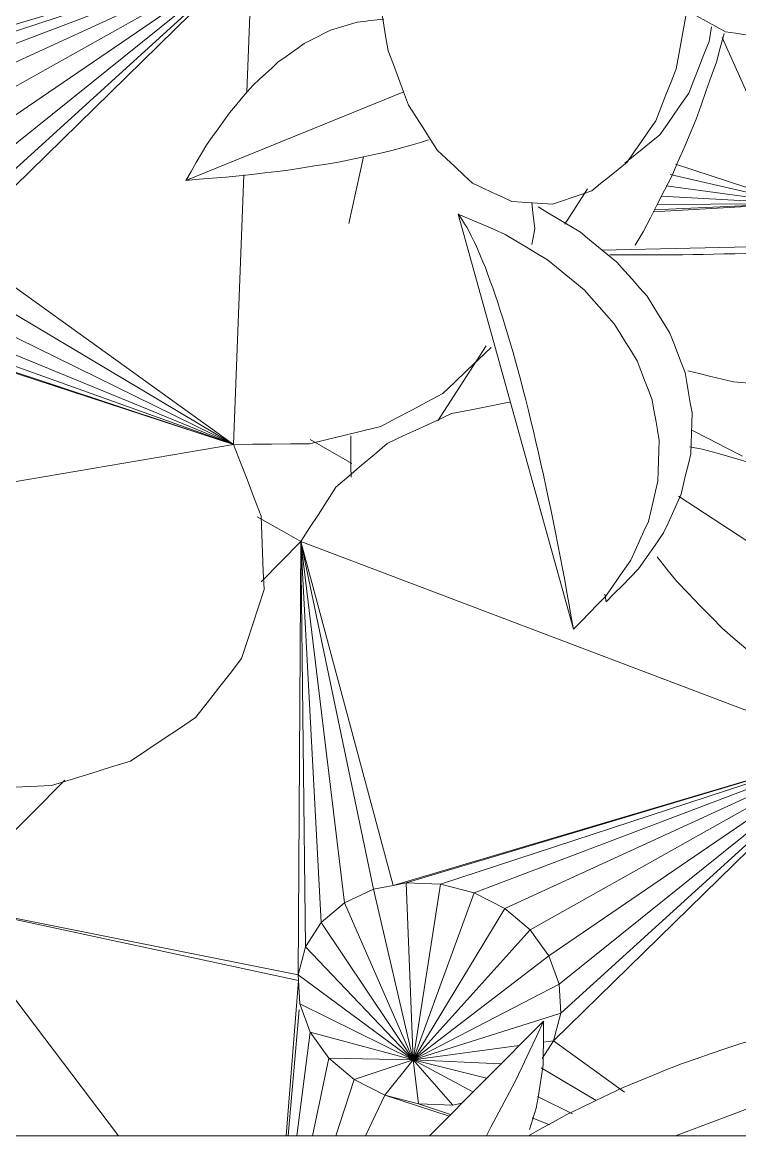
# Model space of a CAD drawing. Header units: metres. Extents: x -18.34 to -13.25, y -25.49 to -16.26.
# Drawn here: x -17.2599 to -17.203, y -16.9112 to -16.8229 of the extents above; entities that cross this region are included whole.
import ezdxf

# ---------------------------------------------------------------- set-up
doc = ezdxf.new("R2010")
doc.units = ezdxf.units.M
for name, color, linetype, lineweight in [('Importações nas famílias', 7, 'Continuous', 5), ('Quadro estrutural', 7, 'Continuous', 5), ('Vegetação', 7, 'Continuous', 5)]:
    doc.layers.add(name, color=color, linetype=linetype, lineweight=lineweight)

# ---------------------------------------------------------------- blocks, each defined once
blk = doc.blocks.new('Planta_pergolado_12200 - plantas pergolado_skp_Component_17-V775-Pavimento 02 - Executivo')
at = {"layer": 'Importações nas famílias', "color": 9}
for p, q in [((0.295499, 0.069251), (0.301365, 0.056093)), ((0.2918, 0.059228), (0.301365, 0.056093)), ((0.291378, 0.058405), (0.301365, 0.056093)), ((0.301365, 0.056093), (0.291039, 0.057498)), ((0.301365, 0.056093), (0.290649, 0.056672)), ((0.301365, 0.056093), (0.290017, 0.055441)), ((0.290107, 0.055603), (0.301365, 0.056093)), ((0.290361, 0.056019), (0.301365, 0.056093)), ((0.297575, 0.052664), (0.301365, 0.056093)), ((0.266116, 0.03548), (0.2628, 0.03739))]:
    blk.add_line(p, q, dxfattribs=at)
at = {"layer": 'Importações nas famílias', "color": 9, "flags": 128}
for points in [[(0.312288, 0.071195), (0.312255, 0.07241), (0.312223, 0.073626), (0.3122, 0.074457)], [(0.311159, 0.066461), (0.311441, 0.067644), (0.311723, 0.068828), (0.312006, 0.070011), (0.312288, 0.071195)], [(0.308845, 0.06218), (0.309423, 0.06325), (0.310002, 0.06432), (0.31058, 0.065391), (0.311159, 0.066461)], [(0.305504, 0.058644), (0.306339, 0.059528), (0.307174, 0.060412), (0.30801, 0.061296), (0.308845, 0.06218)], [(0.301365, 0.056093), (0.3024, 0.056731), (0.303434, 0.057368), (0.304469, 0.058006), (0.305504, 0.058644)], [(0.304276, 0.053128), (0.303306, 0.054117), (0.302335, 0.055105), (0.301365, 0.056093)], [(0.308867, 0.041784), (0.308605, 0.043145), (0.308472, 0.04384)], [(0.308295, 0.036265), (0.308438, 0.037644), (0.308581, 0.039024)], [(0.306689, 0.032425), (0.307225, 0.033705), (0.30776, 0.034985), (0.308295, 0.036265)]]:
    blk.add_lwpolyline(points, dxfattribs=at)
blk = doc.blocks.new('Planta_pergolado_12200 - plantas pergolado_skp_Component_16-V776-Pavimento 02 - Executivo')
blk.add_blockref('Planta_pergolado_12200 - plantas pergolado_skp_Component_17-V775-Pavimento 02 - Executivo', (0, 0))
blk = doc.blocks.new('Planta_pergolado_12200 - plantas pergolado_skp_Component_12-V804-Pavimento 02 - Executivo')
at = {"layer": 'Importações nas famílias', "color": 9}
for p, q in [((0.285917, 0.052411), (0.306994, 0.052869)), ((0.306597, 0.052469), (0.307355, 0.052506))]:
    blk.add_line(p, q, dxfattribs=at)
at = {"layer": 'Importações nas famílias', "color": 9, "flags": 128}
for points in [[(0.295621, 0.052096), (0.296494, 0.052119), (0.297368, 0.052141), (0.298241, 0.052164), (0.299114, 0.052187)], [(0.299114, 0.052187), (0.300033, 0.052218), (0.300951, 0.052249), (0.301869, 0.052281), (0.302787, 0.052312)], [(0.302787, 0.052312), (0.303739, 0.052351), (0.304692, 0.052391), (0.305645, 0.05243), (0.306597, 0.052469)], [(0.286586, 0.052034), (0.28727, 0.052031), (0.287954, 0.052027), (0.288638, 0.052023), (0.289322, 0.052019)], [(0.289322, 0.052019), (0.290077, 0.052024), (0.290833, 0.052029), (0.291588, 0.052035), (0.292344, 0.05204)], [(0.292344, 0.05204), (0.293163, 0.052054), (0.293982, 0.052068), (0.294801, 0.052082), (0.295621, 0.052096)], [(0.312765, 0.046521), (0.312011, 0.045958), (0.311257, 0.045394), (0.310503, 0.04483)], [(0.310503, 0.04483), (0.309678, 0.044411), (0.308853, 0.043993), (0.308027, 0.043575), (0.307202, 0.043156)], [(0.296393, 0.041945), (0.295488, 0.042169), (0.294582, 0.042393), (0.293676, 0.042618), (0.29277, 0.042842)], [(0.307202, 0.043156), (0.306325, 0.042893), (0.305449, 0.04263), (0.304572, 0.042367), (0.303695, 0.042103)], [(0.300064, 0.041696), (0.299146, 0.041758), (0.298229, 0.04182), (0.297311, 0.041883), (0.296393, 0.041945)], [(0.303695, 0.042103), (0.302787, 0.042002), (0.301879, 0.0419), (0.300972, 0.041798), (0.300064, 0.041696)]]:
    blk.add_lwpolyline(points, dxfattribs=at)
blk = doc.blocks.new('Planta_pergolado_12200 - plantas pergolado_skp_Component_16-V806-Pavimento 02 - Executivo')
blk.add_blockref('Planta_pergolado_12200 - plantas pergolado_skp_Component_12-V804-Pavimento 02 - Executivo', (0, 0))
blk = doc.blocks.new('Planta_pergolado_12200 - plantas pergolado_skp_Component_12-V823-Pavimento 02 - Executivo')
at = {"layer": 'Importações nas famílias', "color": 9}
for p, q in [((0.284806, 0.057262), (0.283002, 0.054466)), ((0.289229, 0.053854), (0.288588, 0.052785)), ((0.276768, 0.044808), (0.272933, 0.038866))]:
    blk.add_line(p, q, dxfattribs=at)
at = {"layer": 'Importações nas famílias', "color": 9, "flags": 128}
for points in [[(0.295644, 0.069588), (0.295336, 0.068454), (0.295029, 0.067321)], [(0.295029, 0.067321), (0.29463, 0.066184), (0.294231, 0.065048), (0.293833, 0.063911), (0.293434, 0.062775)], [(0.293434, 0.062775), (0.292949, 0.061648), (0.292464, 0.060522), (0.291979, 0.059396), (0.291494, 0.058269)], [(0.291494, 0.058269), (0.290928, 0.057165), (0.290361, 0.056062), (0.289795, 0.054958), (0.289229, 0.053854)], [(0.26605, 0.034389), (0.266046, 0.035216), (0.26604, 0.03644), (0.266034, 0.037664)]]:
    blk.add_lwpolyline(points, dxfattribs=at)
blk = doc.blocks.new('Planta_pergolado_12200 - plantas pergolado_skp_Component_17-V826-Pavimento 02 - Executivo')
at = {"layer": 'Importações nas famílias', "color": 9}
for p, q in [((0.258929, 0.02611), (0.262074, 0.029288)), ((0.262074, 0.029288), (0.26186, -0.005062)), ((0.263695, -0.000911), (0.262074, 0.029288)), ((0.262074, 0.029288), (0.262443, -0.00286)), ((0.265532, 0.000651), (0.262074, 0.029288)), ((0.267829, 0.00172), (0.262074, 0.029288)), ((0.269387, 0.002021), (0.262074, 0.029288)), ((0.305668, 0.012764), (0.262074, 0.029288)), ((0.305668, 0.012764), (0.269387, 0.002021)), ((0.305668, 0.012764), (0.270428, 0.002222)), ((0.305668, 0.012764), (0.273153, 0.002125)), ((0.305668, 0.012764), (0.275818, 0.001434)), ((0.305668, 0.012764), (0.278241, 0.000196)), ((0.305668, 0.012764), (0.280257, -0.001504)), ((0.305668, 0.012764), (0.28173, -0.00355)), ((0.282102, -0.010312), (0.305668, 0.012764)), ((0.305668, 0.012764), (0.282558, -0.005803)), ((0.305668, 0.012764), (0.282684, -0.008109)), ((0.233648, 0.000568), (0.243339, 0.01036)), ((0.269387, 0.002021), (0.267829, 0.00172)), ((0.270428, 0.002222), (0.269387, 0.002021)), ((0.273153, 0.002125), (0.270428, 0.002222)), ((0.270428, 0.002222), (0.270977, -0.01181)), ((0.270977, -0.01181), (0.273153, 0.002125)), ((0.275818, 0.001434), (0.273153, 0.002125)), ((0.267829, 0.00172), (0.265532, 0.000651)), ((0.270977, -0.01181), (0.267829, 0.00172)), ((0.275818, 0.001434), (0.270977, -0.01181)), ((0.278241, 0.000196), (0.275818, 0.001434)), ((0.26186, -0.005062), (0.233648, 0.000568)), ((0.233648, 0.000568), (0.261886, -0.005526)), ((0.247617, -0.017829), (0.233648, 0.000568)), ((0.265532, 0.000651), (0.263695, -0.000911)), ((0.270977, -0.01181), (0.265532, 0.000651)), ((0.278241, 0.000196), (0.270977, -0.01181)), ((0.280257, -0.001504), (0.278241, 0.000196)), ((0.263695, -0.000911), (0.262443, -0.00286)), ((0.270977, -0.01181), (0.263695, -0.000911)), ((0.270977, -0.01181), (0.280257, -0.001504)), ((0.280847, -0.002323), (0.280257, -0.001504)), ((0.28173, -0.00355), (0.280847, -0.002323)), ((0.262443, -0.00286), (0.26186, -0.005062)), ((0.270977, -0.01181), (0.262443, -0.00286)), ((0.28173, -0.00355), (0.270977, -0.01181)), ((0.282558, -0.005803), (0.28173, -0.00355)), ((0.270977, -0.01181), (0.26186, -0.005062)), ((0.26186, -0.005062), (0.261886, -0.005526)), ((0.261886, -0.005526), (0.26092, -0.017829)), ((0.261886, -0.005526), (0.261987, -0.007369)), ((0.270977, -0.01181), (0.282558, -0.005803)), ((0.282684, -0.008109), (0.282558, -0.005803)), ((0.261945, -0.007843), (0.261068, -0.017829)), ((0.270977, -0.01181), (0.261987, -0.007369)), ((0.261987, -0.007369), (0.262815, -0.009622)), ((0.270977, -0.01181), (0.282684, -0.008109)), ((0.282102, -0.010312), (0.282684, -0.008109)), ((0.262815, -0.009622), (0.261745, -0.017829)), ((0.270977, -0.01181), (0.262815, -0.009622)), ((0.262815, -0.009622), (0.264287, -0.011668)), ((0.281206, -0.011706), (0.282102, -0.010312)), ((0.281309, -0.010418), (0.282102, -0.010312)), ((0.282102, -0.010312), (0.287755, -0.014371)), ((0.270977, -0.01181), (0.279389, -0.010677)), ((0.264287, -0.011668), (0.262997, -0.017829)), ((0.270977, -0.01181), (0.264287, -0.011668)), ((0.264287, -0.011668), (0.266304, -0.013368)), ((0.270977, -0.01181), (0.266304, -0.013368)), ((0.270977, -0.01181), (0.268727, -0.014605)), ((0.277944, -0.012128), (0.270977, -0.01181)), ((0.270977, -0.01181), (0.276807, -0.01327)), ((0.270977, -0.01181), (0.275724, -0.014358)), ((0.270977, -0.01181), (0.274117, -0.015394)), ((0.270977, -0.01181), (0.271392, -0.015296)), ((0.281145, -0.012436), (0.285499, -0.015032)), ((0.266304, -0.013368), (0.264849, -0.017829)), ((0.266304, -0.013368), (0.268727, -0.014605)), ((0.268727, -0.014605), (0.267199, -0.017829)), ((0.273823, -0.016267), (0.268727, -0.014605)), ((0.271392, -0.015296), (0.268727, -0.014605)), ((0.283631, -0.016088), (0.280833, -0.014715)), ((0.274117, -0.015394), (0.271392, -0.015296)), ((0.271392, -0.015296), (0.273946, -0.016143)), ((0.27483, -0.015256), (0.274117, -0.015394)), ((0.281785, -0.016973), (0.280428, -0.016415))]:
    blk.add_line(p, q, dxfattribs=at)
at = {"layer": 'Importações nas famílias', "color": 9, "flags": 128}
for points in [[(0.278649, 0.040339), (0.27834, 0.04028), (0.276899, 0.040001), (0.275458, 0.039722), (0.274017, 0.039443)], [(0.274017, 0.039443), (0.272744, 0.038851), (0.271471, 0.038258), (0.270198, 0.037666), (0.268925, 0.037073)], [(0.297107, 0.036065), (0.295763, 0.036751), (0.29442, 0.037437), (0.293077, 0.038124)], [(0.268925, 0.037073), (0.267907, 0.036207), (0.266888, 0.035341), (0.26587, 0.034475), (0.264851, 0.03361)], [(0.264851, 0.03361), (0.264157, 0.032529), (0.263463, 0.031449), (0.262768, 0.030369), (0.262074, 0.029288)], [(0.262074, 0.029288), (0.260769, 0.03003), (0.259463, 0.030772), (0.258606, 0.031259)]]:
    blk.add_lwpolyline(points, dxfattribs=at)
blk = doc.blocks.new('Planta_pergolado_12200 - plantas pergolado_skp_Component_16-V827-Pavimento 02 - Executivo')
for name in ['Planta_pergolado_12200 - plantas pergolado_skp_Component_12-V823-Pavimento 02 - Executivo', 'Planta_pergolado_12200 - plantas pergolado_skp_Component_17-V826-Pavimento 02 - Executivo']:
    blk.add_blockref(name, (0, 0))
blk = doc.blocks.new('Planta_pergolado_12200 - plantas pergolado_skp_Component_17-V836-Pavimento 02 - Executivo')
at = {"layer": 'Importações nas famílias', "color": 9}
for p, q in [((0.258214, 0.075923), (0.222973, 0.065381)), ((0.258214, 0.075923), (0.225698, 0.065284)), ((0.258214, 0.075923), (0.228363, 0.064593)), ((0.258214, 0.075923), (0.230786, 0.063355)), ((0.258214, 0.075923), (0.232803, 0.061656)), ((0.258214, 0.075923), (0.234275, 0.059609)), ((0.234647, 0.052848), (0.258214, 0.075923)), ((0.258214, 0.075923), (0.235103, 0.057356)), ((0.258214, 0.075923), (0.23523, 0.05505)), ((0.258214, 0.075923), (0.257796, 0.064958)), ((0.257544, 0.05836), (0.25673, 0.03699)), ((0.280387, 0.052854), (0.280632, 0.054094)), ((0.234647, 0.052848), (0.25673, 0.03699)), ((0.233394, 0.050899), (0.25673, 0.03699)), ((0.25673, 0.03699), (0.231557, 0.049337)), ((0.25673, 0.03699), (0.221272, 0.048554)), ((0.223937, 0.047863), (0.25673, 0.03699)), ((0.226662, 0.047765), (0.25673, 0.03699)), ((0.25673, 0.03699), (0.229261, 0.048268)), ((0.212219, 0.029452), (0.25673, 0.03699))]:
    blk.add_line(p, q, dxfattribs=at)
at = {"layer": 'Importações nas famílias', "color": 9, "flags": 128}
for points in [[(0.280632, 0.054094), (0.280483, 0.055373), (0.280392, 0.056152)], [(0.273324, 0.041021), (0.274283, 0.041935), (0.275241, 0.042849), (0.2762, 0.043763), (0.277158, 0.044677)], [(0.26841, 0.038416), (0.269638, 0.039068), (0.270867, 0.039719), (0.272095, 0.04037), (0.273324, 0.041021)], [(0.26275, 0.037042), (0.264165, 0.037385), (0.26558, 0.037729), (0.266995, 0.038073), (0.26841, 0.038416)], [(0.25673, 0.03699), (0.258235, 0.037003), (0.25974, 0.037016), (0.261245, 0.037029), (0.26275, 0.037042)], [(0.258932, 0.031315), (0.258382, 0.032734), (0.257831, 0.034152), (0.257281, 0.035571), (0.25673, 0.03699)], [(0.25915, 0.025488), (0.259095, 0.026945), (0.259041, 0.028401), (0.258986, 0.029858), (0.258932, 0.031315)], [(0.257364, 0.020006), (0.25781, 0.021377), (0.258257, 0.022747), (0.258703, 0.024117), (0.25915, 0.025488)], [(0.253729, 0.015338), (0.254637, 0.016505), (0.255546, 0.017672), (0.256455, 0.018839), (0.257364, 0.020006)], [(0.248553, 0.011884), (0.249847, 0.012747), (0.251141, 0.013611), (0.252435, 0.014475), (0.253729, 0.015338)], [(0.242281, 0.009937), (0.243849, 0.010423), (0.245417, 0.01091), (0.246985, 0.011397), (0.248553, 0.011884)], [(0.235447, 0.009664), (0.237155, 0.009732), (0.238864, 0.0098), (0.240572, 0.009869), (0.242281, 0.009937)]]:
    blk.add_lwpolyline(points, dxfattribs=at)
blk = doc.blocks.new('Planta_pergolado_12200 - plantas pergolado_skp_Component_16-V837-Pavimento 02 - Executivo')
blk.add_blockref('Planta_pergolado_12200 - plantas pergolado_skp_Component_17-V836-Pavimento 02 - Executivo', (0, 0))
blk = doc.blocks.new('Planta_pergolado_12200 - plantas pergolado_skp_-V838-Pavimento 02 - Executivo')
for name in ['Planta_pergolado_12200 - plantas pergolado_skp_Component_16-V837-Pavimento 02 - Executivo', 'Planta_pergolado_12200 - plantas pergolado_skp_Component_16-V827-Pavimento 02 - Executivo']:
    blk.add_blockref(name, (0, 0))
blk = doc.blocks.new('Planta_pergolado_12200 - plantas pergolado_skp_-3067462-Pavimento 02 - Executivo')
for name in ['Planta_pergolado_12200 - plantas pergolado_skp_-V838-Pavimento 02 - Executivo', 'Planta_pergolado_12200 - plantas pergolado_skp_Component_16-V776-Pavimento 02 - Executivo', 'Planta_pergolado_12200 - plantas pergolado_skp_Component_16-V806-Pavimento 02 - Executivo']:
    blk.add_blockref(name, (0, 0))
blk = doc.blocks.new('Planta_pergolado_12200 - plantas pergolado_skp_Component_12-V841-Pavimento 02 - Executivo')
at = {"layer": 'Importações nas famílias', "color": 9}
blk.add_line((0.283691, 0.022332), (0.274557, 0.05526), dxfattribs=at)
at = {"layer": 'Importações nas famílias', "color": 9, "flags": 128}
for points in [[(0.274557, 0.05526), (0.275488, 0.054859), (0.276418, 0.054457), (0.277349, 0.054055), (0.27828, 0.053654)], [(0.275231, 0.054235), (0.275063, 0.054491), (0.274894, 0.054747), (0.274725, 0.055004), (0.274557, 0.05526)], [(0.27595, 0.052816), (0.27577, 0.053171), (0.275591, 0.053525), (0.275411, 0.05388), (0.275231, 0.054235)], [(0.27828, 0.053654), (0.279118, 0.053149), (0.279957, 0.052645), (0.280795, 0.052141), (0.281633, 0.051636)], [(0.276705, 0.05102), (0.276516, 0.051469), (0.276327, 0.051918), (0.276139, 0.052367), (0.27595, 0.052816)], [(0.281633, 0.051636), (0.282359, 0.051041), (0.283086, 0.050446), (0.283812, 0.049851), (0.284538, 0.049255)], [(0.277488, 0.048866), (0.277292, 0.049405), (0.277096, 0.049943), (0.276901, 0.050481), (0.276705, 0.05102)], [(0.27829, 0.046379), (0.278089, 0.047001), (0.277889, 0.047623), (0.277688, 0.048244), (0.277488, 0.048866)], [(0.284538, 0.049255), (0.285135, 0.048583), (0.285731, 0.047911), (0.286328, 0.047239), (0.286925, 0.046567)], [(0.279102, 0.043586), (0.278899, 0.044284), (0.278696, 0.044982), (0.278493, 0.045681), (0.27829, 0.046379)], [(0.286925, 0.046567), (0.287379, 0.045833), (0.287832, 0.0451), (0.288286, 0.044367), (0.288739, 0.043633)], [(0.279916, 0.040518), (0.279712, 0.041285), (0.279509, 0.042052), (0.279306, 0.042819), (0.279102, 0.043586)], [(0.288739, 0.043633), (0.289039, 0.042856), (0.289339, 0.042079), (0.289638, 0.041302), (0.289938, 0.040524)], [(0.280721, 0.037209), (0.28052, 0.038036), (0.280319, 0.038863), (0.280117, 0.03969), (0.279916, 0.040518)], [(0.289938, 0.040524), (0.290077, 0.039721), (0.290215, 0.038918), (0.290354, 0.038115), (0.290493, 0.037312)], [(0.28151, 0.033696), (0.281313, 0.034574), (0.281116, 0.035452), (0.280919, 0.036331), (0.280721, 0.037209)], [(0.290493, 0.037312), (0.290467, 0.036502), (0.290442, 0.035692), (0.290416, 0.034882), (0.290391, 0.034073)], [(0.282274, 0.030018), (0.282083, 0.030937), (0.281892, 0.031857), (0.281701, 0.032776), (0.28151, 0.033696)], [(0.290391, 0.034073), (0.290202, 0.033275), (0.290013, 0.032477), (0.289824, 0.031679), (0.289634, 0.030881)], [(0.289634, 0.030881), (0.289286, 0.030115), (0.288938, 0.029348), (0.28859, 0.028581), (0.288242, 0.027814)], [(0.283003, 0.026216), (0.282821, 0.027166), (0.282639, 0.028117), (0.282456, 0.029067), (0.282274, 0.030018)], [(0.288242, 0.027814), (0.287742, 0.027096), (0.287243, 0.026377), (0.286744, 0.025659), (0.286245, 0.024941)], [(0.283691, 0.022332), (0.283519, 0.023303), (0.283347, 0.024274), (0.283175, 0.025245), (0.283003, 0.026216)], [(0.286245, 0.024941), (0.285606, 0.024289), (0.284968, 0.023636), (0.284329, 0.022984), (0.283691, 0.022332)]]:
    blk.add_lwpolyline(points, dxfattribs=at)
blk = doc.blocks.new('Planta_pergolado_12200 - plantas pergolado_skp_Component_12-V843-Pavimento 02 - Executivo')
at = {"layer": 'Importações nas famílias', "color": 9}
for p, q in [((0.252949, 0.057935), (0.270239, 0.064958)), ((0.272208, 0.061149), (0.271571, 0.060925))]:
    blk.add_line(p, q, dxfattribs=at)
at = {"layer": 'Importações nas famílias', "color": 9, "flags": 128}
for points in [[(0.266539, 0.070485), (0.267066, 0.070544), (0.267593, 0.070603), (0.26812, 0.070662), (0.268646, 0.07072)], [(0.262336, 0.068778), (0.262859, 0.069042), (0.263382, 0.069307), (0.263905, 0.069571), (0.264428, 0.069836)], [(0.264428, 0.069836), (0.264956, 0.069998), (0.265484, 0.07016), (0.266012, 0.070323), (0.266539, 0.070485)], [(0.260285, 0.067324), (0.260798, 0.067688), (0.261311, 0.068051), (0.261823, 0.068415), (0.262336, 0.068778)], [(0.2583, 0.065491), (0.258796, 0.065949), (0.259293, 0.066408), (0.259789, 0.066866), (0.260285, 0.067324)], [(0.256402, 0.063298), (0.256876, 0.063846), (0.257351, 0.064395), (0.257825, 0.064943), (0.2583, 0.065491)], [(0.254611, 0.06077), (0.255059, 0.061402), (0.255507, 0.062034), (0.255954, 0.062666), (0.256402, 0.063298)], [(0.252949, 0.057935), (0.253365, 0.058644), (0.25378, 0.059353), (0.254196, 0.060061), (0.254611, 0.06077)], [(0.268528, 0.060107), (0.267661, 0.059926), (0.266794, 0.059745), (0.265927, 0.059564), (0.26506, 0.059383)], [(0.271571, 0.060925), (0.270811, 0.060721), (0.27005, 0.060516), (0.269289, 0.060312), (0.268528, 0.060107)], [(0.26506, 0.059383), (0.264106, 0.05923), (0.263153, 0.059077), (0.2622, 0.058924), (0.261246, 0.058771)], [(0.257178, 0.058285), (0.25612, 0.058197), (0.255063, 0.05811), (0.254006, 0.058023), (0.252949, 0.057935)], [(0.261246, 0.058771), (0.260229, 0.058649), (0.259212, 0.058528), (0.258195, 0.058406), (0.257178, 0.058285)]]:
    blk.add_lwpolyline(points, dxfattribs=at)
blk = doc.blocks.new('Planta_pergolado_12200 - plantas pergolado_skp_Component_17-V844-Pavimento 02 - Executivo')
at = {"layer": 'Importações nas famílias', "color": 9, "flags": 128}
for points in [[(0.268173, 0.072945), (0.268382, 0.071759), (0.268591, 0.070573), (0.268799, 0.069386), (0.269008, 0.0682)], [(0.29184, 0.066768), (0.292048, 0.067928), (0.292257, 0.069088), (0.292465, 0.070249), (0.292674, 0.071409)], [(0.292674, 0.071409), (0.293441, 0.070985), (0.294208, 0.070562), (0.294975, 0.070139), (0.295742, 0.069715)], [(0.295742, 0.069715), (0.296547, 0.069601), (0.297352, 0.069487), (0.298158, 0.069373), (0.298963, 0.069259)], [(0.269008, 0.0682), (0.269412, 0.067122), (0.269815, 0.066045), (0.270218, 0.064968), (0.270622, 0.06389)], [(0.290227, 0.062661), (0.29063, 0.063688), (0.291033, 0.064714), (0.291436, 0.065741), (0.29184, 0.066768)], [(0.270622, 0.06389), (0.271192, 0.062996), (0.271762, 0.062101), (0.272333, 0.061206), (0.272903, 0.060311)], [(0.287947, 0.059368), (0.288517, 0.060191), (0.289087, 0.061014), (0.289657, 0.061838), (0.290227, 0.062661)], [(0.272903, 0.060311), (0.273602, 0.05966), (0.2743, 0.059009), (0.274998, 0.058358), (0.275697, 0.057707)], [(0.285154, 0.057114), (0.285852, 0.057677), (0.28655, 0.058241), (0.287249, 0.058804), (0.287947, 0.059368)], [(0.275697, 0.057707), (0.276476, 0.057343), (0.277255, 0.05698), (0.278034, 0.056617), (0.278813, 0.056254)], [(0.282038, 0.056051), (0.282817, 0.056317), (0.283596, 0.056582), (0.284375, 0.056848), (0.285154, 0.057114)], [(0.278813, 0.056254), (0.279619, 0.056203), (0.280426, 0.056152), (0.281232, 0.056102), (0.282038, 0.056051)]]:
    blk.add_lwpolyline(points, dxfattribs=at)
blk = doc.blocks.new('Planta_pergolado_12200 - plantas pergolado_skp_Component_16-V845-Pavimento 02 - Executivo')
for name in ['Planta_pergolado_12200 - plantas pergolado_skp_Component_17-V844-Pavimento 02 - Executivo', 'Planta_pergolado_12200 - plantas pergolado_skp_Component_12-V843-Pavimento 02 - Executivo', 'Planta_pergolado_12200 - plantas pergolado_skp_Component_12-V841-Pavimento 02 - Executivo']:
    blk.add_blockref(name, (0, 0))
blk = doc.blocks.new('Planta_pergolado_12200 - plantas pergolado_skp_Component_12-V895-Pavimento 02 - Executivo')
at = {"layer": 'Importações nas famílias', "color": 9}
blk.add_line((0.286298, 0.024512), (0.286192, 0.025111), dxfattribs=at)
at = {"layer": 'Importações nas famílias', "color": 9, "flags": 128}
for points in [[(0.280887, 0.055834), (0.281725, 0.05533), (0.282564, 0.054825), (0.283402, 0.054321), (0.28424, 0.053817)], [(0.28424, 0.053817), (0.284966, 0.053221), (0.285693, 0.052626), (0.286419, 0.052031), (0.287145, 0.051436)], [(0.287145, 0.051436), (0.287742, 0.050763), (0.288338, 0.050091), (0.288935, 0.049419), (0.289532, 0.048747)], [(0.289532, 0.048747), (0.289986, 0.048014), (0.290439, 0.04728), (0.290893, 0.046547), (0.291346, 0.045814)], [(0.291346, 0.045814), (0.291646, 0.045036), (0.291945, 0.044259), (0.292245, 0.043482), (0.292545, 0.042704)], [(0.292545, 0.042704), (0.292683, 0.041901), (0.292822, 0.041098), (0.292961, 0.040295), (0.2931, 0.039492)], [(0.2931, 0.039492), (0.293074, 0.038682), (0.293049, 0.037873), (0.293023, 0.037063), (0.292998, 0.036253)], [(0.292998, 0.036253), (0.292809, 0.035455), (0.29262, 0.034657), (0.292431, 0.033859), (0.292241, 0.033062)], [(0.292241, 0.033062), (0.291893, 0.032295), (0.291545, 0.031528), (0.291197, 0.030761), (0.290849, 0.029994)], [(0.290849, 0.029994), (0.290349, 0.029276), (0.28985, 0.028558), (0.289351, 0.02784), (0.288852, 0.027121)], [(0.288852, 0.027121), (0.288213, 0.026469), (0.287575, 0.025817), (0.286936, 0.025164), (0.286298, 0.024512)]]:
    blk.add_lwpolyline(points, dxfattribs=at)
blk = doc.blocks.new('Planta_pergolado_12200 - plantas pergolado_skp_Component_17-V897-Pavimento 02 - Executivo')
at = {"layer": 'Importações nas famílias', "color": 9}
for p, q in [((0.290491, 0.136173), (0.289865, 0.135448)), ((0.286005, 0.131776), (0.285324, 0.131262)), ((0.30781, 0.110335), (0.307968, 0.110947)), ((0.304909, 0.108022), (0.305915, 0.106522)), ((0.304214, 0.106166), (0.305915, 0.106522)), ((0.305915, 0.106522), (0.304255, 0.106214)), ((0.305915, 0.106522), (0.304709, 0.102788)), ((0.283949, 0.100785), (0.284683, 0.10071)), ((0.280366, 0.100316), (0.281055, 0.10011)), ((0.274642, 0.09635), (0.274483, 0.095674)), ((0.274709, 0.095069), (0.27488, 0.095723)), ((0.294446, 0.068948), (0.294655, 0.070108))]:
    blk.add_line(p, q, dxfattribs=at)
at = {"layer": 'Importações nas famílias', "color": 9, "flags": 128}
for points in [[(0.273444, 0.146998), (0.272581, 0.146577), (0.271718, 0.146155), (0.270854, 0.145733), (0.269991, 0.145311)], [(0.277116, 0.147086), (0.276198, 0.147064), (0.27528, 0.147042), (0.274362, 0.14702), (0.273444, 0.146998)], [(0.280692, 0.145566), (0.279798, 0.145946), (0.278904, 0.146326), (0.27801, 0.146706), (0.277116, 0.147086)], [(0.269991, 0.145311), (0.269256, 0.144526), (0.268521, 0.14374), (0.267847, 0.14302)], [(0.283867, 0.142569), (0.283073, 0.143318), (0.28228, 0.144067), (0.281486, 0.144817), (0.280692, 0.145566)], [(0.286369, 0.138351), (0.285744, 0.139405), (0.285118, 0.14046), (0.284493, 0.141514), (0.283867, 0.142569)], [(0.287876, 0.133614), (0.287581, 0.134542), (0.287177, 0.135811), (0.286773, 0.137081), (0.286369, 0.138351)], [(0.293438, 0.137964), (0.292701, 0.137516), (0.291965, 0.137069), (0.291228, 0.136621), (0.290491, 0.136173)], [(0.296624, 0.138525), (0.295827, 0.138385), (0.295031, 0.138245), (0.294234, 0.138104), (0.293438, 0.137964)], [(0.299832, 0.137816), (0.29903, 0.137993), (0.298228, 0.13817), (0.297426, 0.138347), (0.296624, 0.138525)], [(0.302843, 0.135885), (0.30209, 0.136368), (0.301337, 0.13685), (0.300585, 0.137333), (0.299832, 0.137816)], [(0.305453, 0.132866), (0.304801, 0.133621), (0.304148, 0.134376), (0.303496, 0.13513), (0.302843, 0.135885)], [(0.307484, 0.128962), (0.306976, 0.129938), (0.306468, 0.130914), (0.305961, 0.13189), (0.305453, 0.132866)], [(0.308796, 0.124441), (0.308468, 0.125571), (0.30814, 0.126701), (0.307812, 0.127832), (0.307484, 0.128962)], [(0.309, 0.122491), (0.308923, 0.123233), (0.308796, 0.124441)], [(0.263203, 0.115562), (0.262526, 0.114942), (0.26185, 0.114323), (0.261174, 0.113704), (0.260498, 0.113085)], [(0.305915, 0.106522), (0.306388, 0.107476), (0.306862, 0.108429), (0.307336, 0.109382), (0.30781, 0.110335)], [(0.30862, 0.103706), (0.307944, 0.10441), (0.307267, 0.105114), (0.306591, 0.105818), (0.305915, 0.106522)], [(0.310779, 0.09996), (0.310239, 0.100897), (0.3097, 0.101833), (0.30916, 0.10277), (0.30862, 0.103706)], [(0.312244, 0.095539), (0.311878, 0.096644), (0.311512, 0.097749), (0.311145, 0.098855), (0.310779, 0.09996)], [(0.292834, 0.064841), (0.293237, 0.065868), (0.29364, 0.066894), (0.294043, 0.067921), (0.294446, 0.068948)], [(0.290554, 0.061548), (0.291124, 0.062371), (0.291694, 0.063195), (0.292264, 0.064018), (0.292834, 0.064841)], [(0.287761, 0.059294), (0.288459, 0.059857), (0.289157, 0.060421), (0.289856, 0.060985), (0.290554, 0.061548)]]:
    blk.add_lwpolyline(points, dxfattribs=at)
blk = doc.blocks.new('Planta_pergolado_12200 - plantas pergolado_skp_Component_16-V898-Pavimento 02 - Executivo')
for name in ['Planta_pergolado_12200 - plantas pergolado_skp_Component_17-V897-Pavimento 02 - Executivo', 'Planta_pergolado_12200 - plantas pergolado_skp_Component_12-V895-Pavimento 02 - Executivo']:
    blk.add_blockref(name, (0, 0))
blk = doc.blocks.new('Planta_pergolado_12200 - plantas pergolado_skp_-3067464-Pavimento 02 - Executivo')
at = {"layer": 'Importações nas famílias', "color": 9}
blk.add_line((0.267054, 0.059807), (0.265868, 0.054503), dxfattribs=at)
for name in ['Planta_pergolado_12200 - plantas pergolado_skp_Component_16-V898-Pavimento 02 - Executivo', 'Planta_pergolado_12200 - plantas pergolado_skp_Component_16-V845-Pavimento 02 - Executivo']:
    blk.add_blockref(name, (0, 0))
blk = doc.blocks.new('Planta_pergolado_12200 - plantas pergolado_skp_-3067465-Pavimento 02 - Executivo')
for name in ['Planta_pergolado_12200 - plantas pergolado_skp_-3067464-Pavimento 02 - Executivo', 'Planta_pergolado_12200 - plantas pergolado_skp_-3067462-Pavimento 02 - Executivo']:
    blk.add_blockref(name, (0, 0))
blk = doc.blocks.new('Planta_pergolado_12200 - plantas pergolado_skp_Component_12-V1024-Pavimento 02 - Executivo')
at = {"layer": 'Importações nas famílias', "color": 9}
for p, q in [((0.30987, 0.083278), (0.31928, 0.085818)), ((0.293404, 0.07102), (0.292652, 0.071287))]:
    blk.add_line(p, q, dxfattribs=at)
at = {"layer": 'Importações nas famílias', "color": 9, "flags": 128}
for points in [[(0.315509, 0.084565), (0.316452, 0.084878), (0.317394, 0.085191), (0.318337, 0.085505), (0.31928, 0.085818)], [(0.31928, 0.085818), (0.318968, 0.084908), (0.318655, 0.083998), (0.318343, 0.083088), (0.318031, 0.082177)], [(0.31176, 0.083357), (0.312697, 0.083659), (0.313634, 0.083961), (0.314572, 0.084263), (0.315509, 0.084565)], [(0.309917, 0.082782), (0.310838, 0.08307), (0.31176, 0.083357)], [(0.318031, 0.082177), (0.317591, 0.081355), (0.317151, 0.080532), (0.316711, 0.07971), (0.316271, 0.078887)], [(0.316271, 0.078887), (0.315713, 0.078171), (0.315156, 0.077455), (0.314598, 0.07674), (0.31404, 0.076024)], [(0.31404, 0.076024), (0.313378, 0.075432), (0.312716, 0.074839), (0.312054, 0.074247), (0.311392, 0.073655)], [(0.311392, 0.073655), (0.310641, 0.0732), (0.309889, 0.072745), (0.309138, 0.07229), (0.308387, 0.071836)], [(0.308387, 0.071836), (0.307565, 0.071529), (0.306742, 0.071222), (0.30592, 0.070916), (0.305097, 0.070609)], [(0.305097, 0.070609), (0.304223, 0.070458), (0.303348, 0.070306), (0.302474, 0.070155), (0.301599, 0.070004)]]:
    blk.add_lwpolyline(points, dxfattribs=at)
blk = doc.blocks.new('Planta_pergolado_12200 - plantas pergolado_skp_Component_16-V1029-Pavimento 02 - Executivo')
blk.add_blockref('Planta_pergolado_12200 - plantas pergolado_skp_Component_12-V1024-Pavimento 02 - Executivo', (0, 0))
blk = doc.blocks.new('Planta_pergolado_12200 - plantas pergolado_skp_-3067414-Pavimento 02 - Executivo')
blk.add_blockref('Planta_pergolado_12200 - plantas pergolado_skp_Component_16-V1029-Pavimento 02 - Executivo', (0, 0))
blk = doc.blocks.new('Planta_pergolado_12200 - plantas pergolado_skp_Component_12-V1336-Pavimento 02 - Executivo')
at = {"layer": 'Importações nas famílias', "color": 9}
for p, q in [((0.292906, 0.036804), (0.293896, 0.03662)), ((0.292017, 0.032901), (0.314538, 0.018172)), ((0.304837, 0.015248), (0.303942, 0.015779))]:
    blk.add_line(p, q, dxfattribs=at)
at = {"layer": 'Importações nas famílias', "color": 9, "flags": 128}
for points in [[(0.293896, 0.03662), (0.295083, 0.036289), (0.29627, 0.035957), (0.297456, 0.035625), (0.298643, 0.035293)], [(0.298643, 0.035293), (0.299804, 0.034854), (0.300965, 0.034416), (0.302127, 0.033977), (0.303288, 0.033538)], [(0.303288, 0.033538), (0.30441, 0.032998), (0.305533, 0.032458), (0.306656, 0.031918), (0.307779, 0.031377)], [(0.307779, 0.031377), (0.30885, 0.030741), (0.309922, 0.030105), (0.310994, 0.029469), (0.312066, 0.028833)], [(0.312066, 0.028833), (0.313074, 0.028108), (0.314083, 0.027384), (0.315092, 0.026659), (0.316101, 0.025934)], [(0.291884, 0.026123), (0.291103, 0.027097), (0.290322, 0.028071)], [(0.295514, 0.022394), (0.294607, 0.023326), (0.293699, 0.024258), (0.292792, 0.025191), (0.291884, 0.026123)], [(0.316101, 0.025934), (0.317036, 0.025129), (0.317971, 0.024324), (0.318906, 0.023518), (0.319841, 0.022713)], [(0.299565, 0.018919), (0.298553, 0.019787), (0.29754, 0.020656), (0.296527, 0.021525), (0.295514, 0.022394)], [(0.319841, 0.022713), (0.320691, 0.021836), (0.321541, 0.020959), (0.322392, 0.020082), (0.323242, 0.019205)], [(0.303942, 0.015779), (0.302848, 0.016564), (0.301754, 0.017349), (0.300659, 0.018134), (0.299565, 0.018919)], [(0.323242, 0.019205), (0.323999, 0.018266), (0.324755, 0.017327), (0.325512, 0.016389), (0.326268, 0.01545)], [(0.326268, 0.01545), (0.326923, 0.014459), (0.327577, 0.013469), (0.32809, 0.012693)]]:
    blk.add_lwpolyline(points, dxfattribs=at)
blk = doc.blocks.new('Planta_pergolado_12200 - plantas pergolado_skp_Component_12-V1337-Pavimento 02 - Executivo')
at = {"layer": 'Importações nas famílias', "color": 9}
blk.add_line((0.291783, -0.017829), (0.319852, -0.007349), dxfattribs=at)
at = {"layer": 'Importações nas famílias', "color": 9, "flags": 128}
for points in [[(0.306395, -0.008259), (0.307552, -0.008098), (0.30871, -0.007938), (0.309867, -0.007778), (0.311024, -0.007617)], [(0.311024, -0.007617), (0.31215, -0.007541), (0.313275, -0.007465), (0.314401, -0.007389), (0.315527, -0.007313)], [(0.315527, -0.007313), (0.316608, -0.007322), (0.317689, -0.007331), (0.318771, -0.00734), (0.319852, -0.007349)], [(0.319852, -0.007349), (0.319334, -0.008428), (0.318816, -0.009506), (0.318298, -0.010584), (0.31778, -0.011663)], [(0.30169, -0.00923), (0.302867, -0.008987), (0.304043, -0.008744), (0.305219, -0.008502), (0.306395, -0.008259)], [(0.296962, -0.010521), (0.298144, -0.010198), (0.299326, -0.009876), (0.300508, -0.009553), (0.30169, -0.00923)], [(0.292264, -0.012116), (0.293438, -0.011718), (0.294613, -0.011319), (0.295788, -0.01092), (0.296962, -0.010521)], [(0.287646, -0.013999), (0.288801, -0.013528), (0.289955, -0.013058), (0.291109, -0.012587), (0.292264, -0.012116)], [(0.31778, -0.011663), (0.317081, -0.012678), (0.316382, -0.013693), (0.315683, -0.014708), (0.314984, -0.015724)], [(0.283162, -0.016148), (0.284283, -0.015611), (0.285404, -0.015074), (0.286525, -0.014536), (0.287646, -0.013999)], [(0.314984, -0.015724), (0.31412, -0.016652), (0.313256, -0.01758)], [(0.280138, -0.017829), (0.281011, -0.017344), (0.282087, -0.016746), (0.283162, -0.016148)]]:
    blk.add_lwpolyline(points, dxfattribs=at)
blk = doc.blocks.new('Planta_pergolado_12200 - plantas pergolado_skp_Component_16-V1340-Pavimento 02 - Executivo')
for name in ['Planta_pergolado_12200 - plantas pergolado_skp_Component_12-V1336-Pavimento 02 - Executivo', 'Planta_pergolado_12200 - plantas pergolado_skp_Component_12-V1337-Pavimento 02 - Executivo']:
    blk.add_blockref(name, (0, 0))
blk = doc.blocks.new('Planta_pergolado_12200 - plantas pergolado_skp_Component_12-V1341-Pavimento 02 - Executivo')
at = {"layer": 'Importações nas famílias', "color": 9}
blk.add_line((0.281322, -0.008735), (0.272268, -0.017829), dxfattribs=at)
at = {"layer": 'Importações nas famílias', "color": 9, "flags": 128}
for points in [[(0.279055, -0.013589), (0.279622, -0.012375), (0.280188, -0.011162), (0.280755, -0.009949), (0.281322, -0.008735)], [(0.281322, -0.008735), (0.281315, -0.009606), (0.281308, -0.010477), (0.281302, -0.011347), (0.281295, -0.012218)], [(0.281295, -0.012218), (0.281157, -0.013077), (0.281019, -0.013935), (0.280882, -0.014793), (0.280744, -0.015652)], [(0.276786, -0.017829), (0.27715, -0.017148), (0.277785, -0.015961), (0.27842, -0.014775), (0.279055, -0.013589)], [(0.280744, -0.015652), (0.280477, -0.016489), (0.28021, -0.017325)]]:
    blk.add_lwpolyline(points, dxfattribs=at)
blk = doc.blocks.new('Planta_pergolado_12200 - plantas pergolado_skp_Component_16-V1344-Pavimento 02 - Executivo')
blk.add_blockref('Planta_pergolado_12200 - plantas pergolado_skp_Component_12-V1341-Pavimento 02 - Executivo', (0, 0))
blk = doc.blocks.new('Planta_pergolado_12200 - plantas pergolado_skp_-V1372-Pavimento 02 - Executivo')
for name in ['Planta_pergolado_12200 - plantas pergolado_skp_Component_16-V1340-Pavimento 02 - Executivo', 'Planta_pergolado_12200 - plantas pergolado_skp_Component_16-V1344-Pavimento 02 - Executivo']:
    blk.add_blockref(name, (0, 0))
blk = doc.blocks.new('Planta_pergolado_12200 - plantas pergolado_skp_-3067420-Pavimento 02 - Executivo')
blk.add_blockref('Planta_pergolado_12200 - plantas pergolado_skp_-V1372-Pavimento 02 - Executivo', (0, 0))
blk = doc.blocks.new('Planta_pergolado_12200 - plantas pergolado_skp_-3067421-Pavimento 02 - Executivo')
for name in ['Planta_pergolado_12200 - plantas pergolado_skp_-3067420-Pavimento 02 - Executivo', 'Planta_pergolado_12200 - plantas pergolado_skp_-3067414-Pavimento 02 - Executivo']:
    blk.add_blockref(name, (0, 0))
blk = doc.blocks.new('Planta_pergolado_12200 - Planta_pergolado_12200-3067476-Pavimento 02 - Executivo')
for name in ['Planta_pergolado_12200 - plantas pergolado_skp_-3067421-Pavimento 02 - Executivo', 'Planta_pergolado_12200 - plantas pergolado_skp_-3067465-Pavimento 02 - Executivo']:
    blk.add_blockref(name, (0, 0))
blk = doc.blocks.new('Tram - Tram-V4298-Pavimento 02 - Executivo')
at = {"layer": 'Quadro estrutural'}
blk.add_line((0.62691, 0.05), (1.051207, 0.05), dxfattribs=at)

msp = doc.modelspace()

# ---------------------------------------------------------------- block references
at = {"layer": 'Quadro estrutural'}
msp.add_blockref('Tram - Tram-V4298-Pavimento 02 - Executivo', (-18.21, -16.961243), dxfattribs=at)
at = {"layer": 'Vegetação', "color": 9}
msp.add_blockref('Planta_pergolado_12200 - Planta_pergolado_12200-3067476-Pavimento 02 - Executivo', (-17.499852, -16.893415), dxfattribs=at)

doc.saveas('drawing.dxf')
